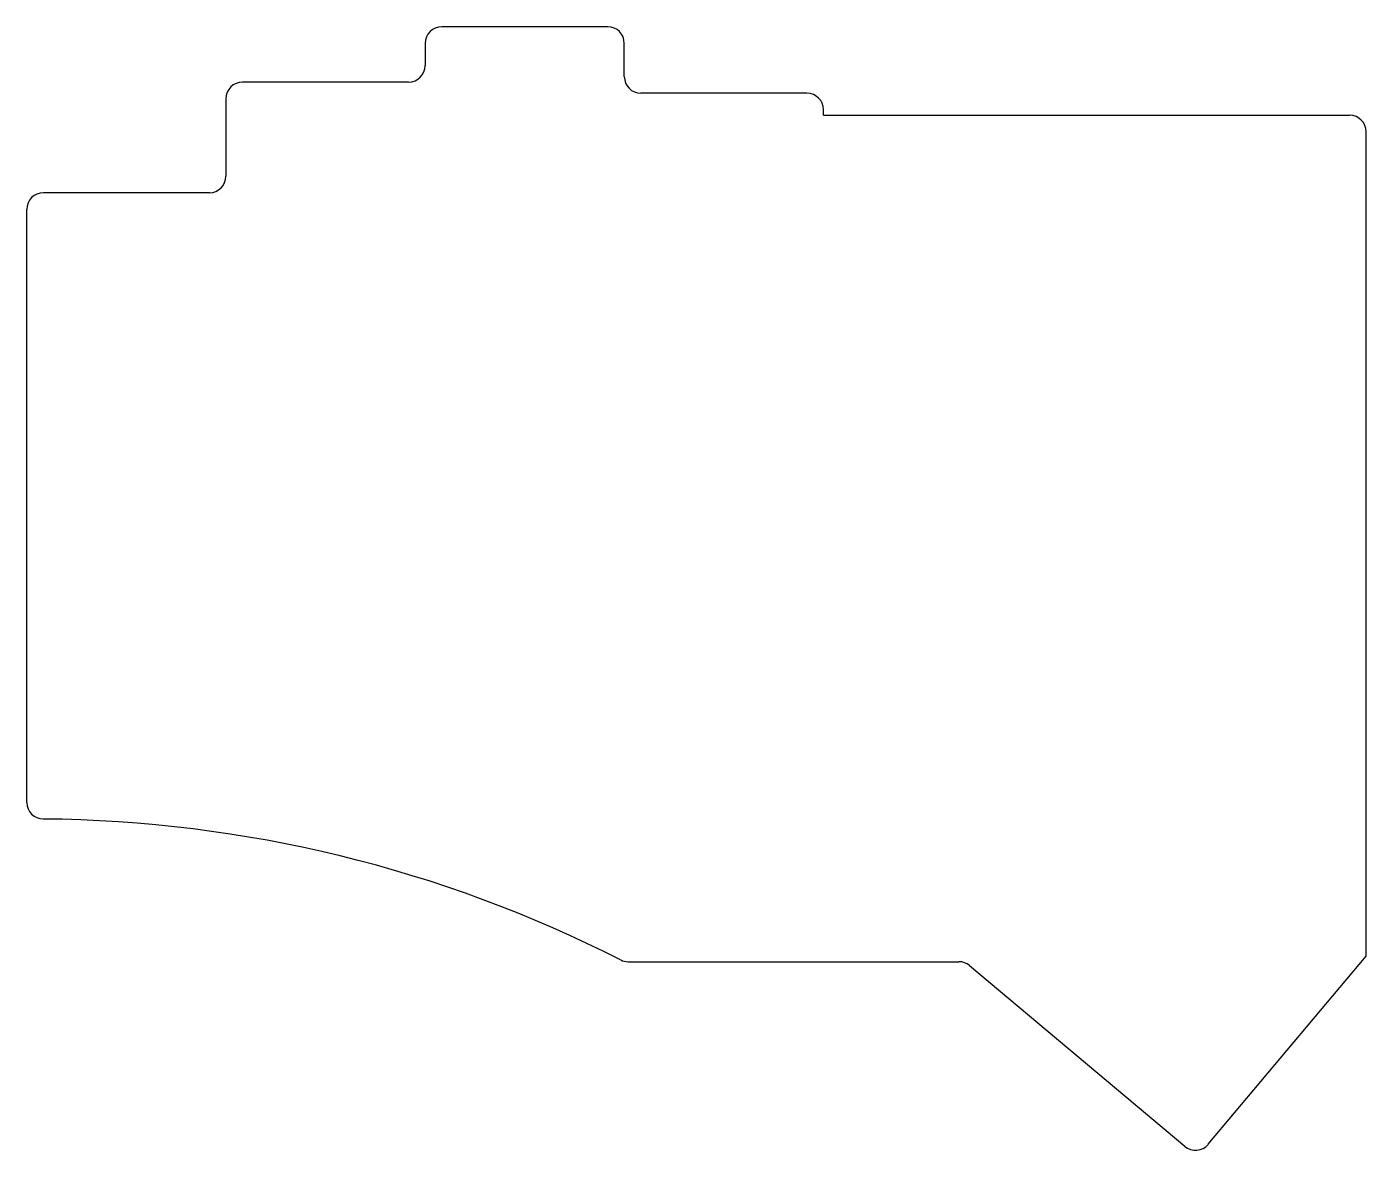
# Model space of a CAD drawing. Header units: millimetres. Extents: x -9 to 112, y -44 to 58.
import ezdxf

# ---------------------------------------------------------------- set-up
doc = ezdxf.new("R2010")
doc.units = ezdxf.units.MM

msp = doc.modelspace()

# ---------------------------------------------------------------- linework, layer by layer
for p, q in [((43.5, 58), (28.5, 58)), ((27, 56.5), (27, 54.5)), ((45, 53.5), (45, 56.5)), ((25.5, 53), (10.5, 53)), ((9, 51.5), (9, 44.5)), ((61.5, 52), (46.5, 52)), ((63, 50), (63, 50.5)), ((63, 50), (110.54, 50)), ((112.04, -25.99), (112.04, 48.5)), ((7.5, 43), (-7.5, 43)), ((-9, -12.1), (-9, 41.5)), ((45.35, -26.5), (75.23, -26.5)), ((97.77, -43), (112.04, -26)), ((112.04, -26), (112.04, -25.99)), ((112.04, -25.99), (112.04, -25.99)), ((112.04, -25.99), (112.04, -25.99)), ((112.04, -26), (112.04, -26)), ((76.2, -26.85), (95.66, -43.18))]:
    msp.add_line(p, q)
for centre, radius, start, end in [((28.5, 56.5), 1.5, 90, 180), ((43.5, 56.5), 1.5, 0, 90), ((25.5, 54.5), 1.5, 270, 0), ((46.5, 53.5), 1.5, 180, 270), ((10.5, 51.5), 1.5, 90, 180), ((61.5, 50.5), 1.5, 0, 90), ((110.54, 48.5), 1.5, 0, 90), ((7.5, 44.5), 1.5, 270, 0), ((-7.5, 41.5), 1.5, 90, 180), ((-7.5, -12.1), 1.5, 180, 269.5552), ((-8.42, -130.6), 117, 63.0168, 89.5552), ((45.35, -25), 1.5, 243.0168, 270), ((75.23, -28), 1.5, 50, 90), ((96.62, -42.04), 1.5, 230, 320)]:
    msp.add_arc(centre, radius, start, end)

doc.saveas('drawing.dxf')
